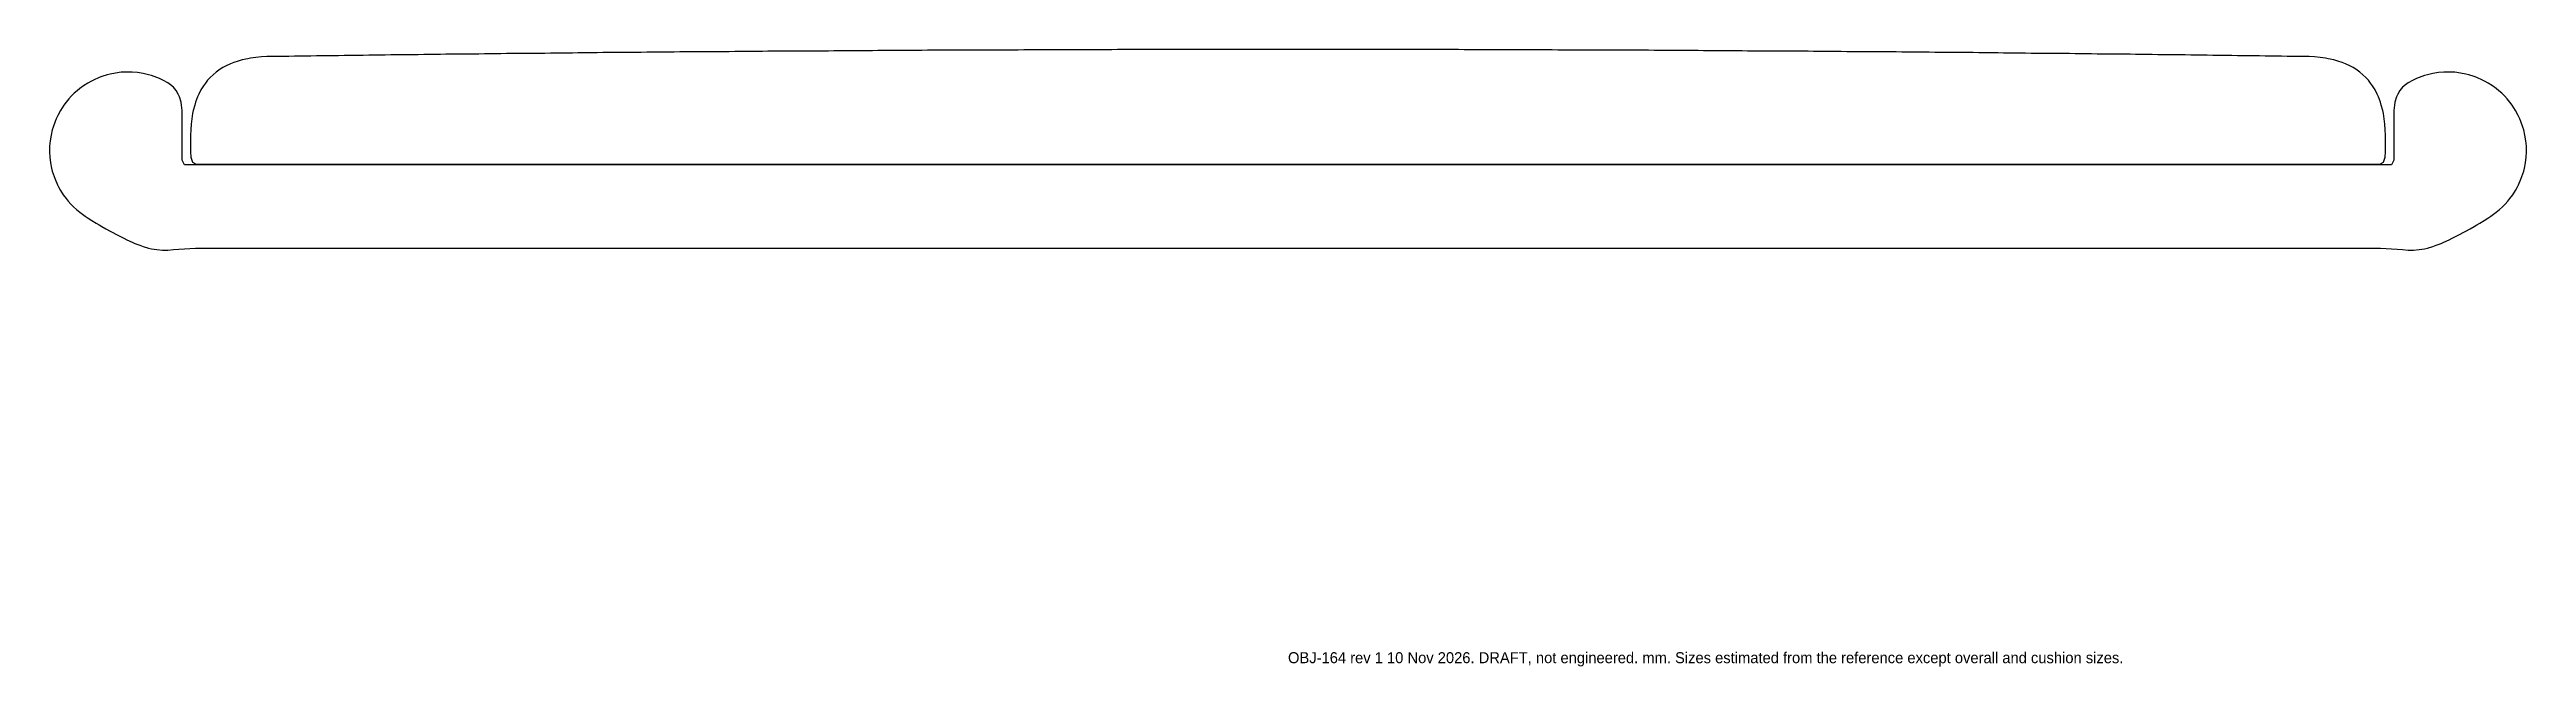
# Model space of a CAD drawing. Header units: millimetres. Extents: x -900 to 900, y -42 to 406.
import ezdxf

# ---------------------------------------------------------------- set-up
doc = ezdxf.new("R2010")
doc.units = ezdxf.units.MM
for name, color, linetype in [('CUSHION', 3, 'Continuous'), ('NOTE', 8, 'Continuous'), ('PROFILE', 7, 'Continuous')]:
    doc.layers.add(name, color=color, linetype=linetype)

msp = doc.modelspace()

# ---------------------------------------------------------------- linework, layer by layer
at = {"layer": 'CUSHION'}
msp.add_lwpolyline([(796, 359.9), (795.6, 362), (794.5, 366), (793.9, 368), (792.4, 372), (791.5, 374), (790, 377), (788.2, 380), (786.7, 382), (785.1, 384), (783.3, 386), (781.2, 388), (778.8, 390), (776, 392), (774, 393.2), (772, 394.3), (768.4, 396), (766, 397), (762.9, 398), (760, 398.8), (756, 399.7), (754, 400), (750, 400.6), (746, 401), (742, 401.2), (738, 401.3), (734, 401.3), (730, 401.4), (726, 401.4), (722, 401.5), (718, 401.5), (714, 401.6), (710, 401.6), (706, 401.7), (702, 401.8), (698, 401.8), (694, 401.9), (690, 401.9), (686, 402), (682.9, 402), (680, 402), (676, 402.1), (672, 402.1), (668, 402.2), (664, 402.2), (660, 402.3), (656, 402.3), (652, 402.4), (648, 402.4), (644, 402.5), (640, 402.5), (636, 402.6), (632, 402.6), (628, 402.7), (624, 402.7), (620, 402.8), (616, 402.8), (612, 402.9), (608, 402.9), (604, 403), (600, 403), (596, 403), (592, 403.1), (588, 403.1), (584, 403.2), (580, 403.2), (576, 403.3), (572, 403.3), (568, 403.4), (564, 403.4), (560, 403.4), (556, 403.5), (552, 403.5), (548, 403.6), (544, 403.6), (540, 403.6), (536, 403.7), (532, 403.7), (528, 403.8), (524, 403.8), (520, 403.8), (516, 403.9), (512, 403.9), (508, 404), (504.4, 404), (502, 404), (498, 404.1), (494, 404.1), (490, 404.1), (486, 404.2), (482, 404.2), (478, 404.2), (474, 404.3), (470, 404.3), (466, 404.4), (462, 404.4), (458, 404.4), (454, 404.5), (450, 404.5), (446, 404.5), (442, 404.6), (438, 404.6), (434, 404.6), (430, 404.7), (426, 404.7), (422, 404.7), (418, 404.8), (414, 404.8), (410, 404.8), (406, 404.8), (402, 404.9), (398, 404.9), (394, 404.9), (390, 405), (386, 405), (382, 405), (378, 405.1), (374, 405.1), (370, 405.1), (366, 405.1), (362, 405.2), (358, 405.2), (354, 405.2), (350, 405.2), (346, 405.3), (342, 405.3), (338, 405.3), (334, 405.3), (330, 405.4), (326, 405.4), (322, 405.4), (318, 405.4), (314, 405.5), (310, 405.5), (306, 405.5), (302, 405.5), (298, 405.6), (294, 405.6), (290, 405.6), (286, 405.6), (282, 405.6), (278, 405.7), (274, 405.7), (270, 405.7), (266, 405.7), (262, 405.8), (258, 405.8), (254, 405.8), (250, 405.8), (246, 405.8), (242, 405.8), (238, 405.9), (234, 405.9), (230, 405.9), (226, 405.9), (222, 405.9), (218, 406), (214, 406), (210, 406), (206, 406), (204, 406), (200, 406), (196, 406), (192, 406.1), (188, 406.1), (184, 406.1), (180, 406.1), (176, 406.1), (172, 406.1), (168, 406.1), (164, 406.1), (160, 406.2), (156, 406.2), (152, 406.2), (148, 406.2), (144, 406.2), (140, 406.2), (136, 406.2), (132, 406.2), (128, 406.2), (124, 406.3), (120, 406.3), (116, 406.3), (112, 406.3), (108, 406.3), (104, 406.3), (100, 406.3), (96, 406.3), (92, 406.3), (88, 406.3), (84, 406.3), (80, 406.3), (76, 406.3), (72, 406.4), (68, 406.4), (64, 406.4), (60, 406.4), (56, 406.4), (52, 406.4), (48, 406.4), (44, 406.4), (40, 406.4), (36, 406.4), (32, 406.4), (28, 406.4), (24, 406.4), (20, 406.4), (16, 406.4), (12, 406.4), (8, 406.4), (4, 406.4), (0, 406.4), (-4, 406.4), (-8, 406.4), (-12, 406.4), (-16, 406.4), (-20, 406.4), (-24, 406.4), (-28, 406.4), (-32, 406.4), (-36, 406.4), (-40, 406.4), (-44, 406.4), (-48, 406.4), (-52, 406.4), (-56, 406.4), (-60, 406.4), (-64, 406.4), (-68, 406.4), (-72, 406.4), (-76, 406.3), (-80, 406.3), (-84, 406.3), (-88, 406.3), (-92, 406.3), (-96, 406.3), (-100, 406.3), (-104, 406.3), (-108, 406.3), (-112, 406.3), (-116, 406.3), (-120, 406.3), (-124, 406.3), (-128, 406.2), (-132, 406.2), (-136, 406.2), (-140, 406.2), (-144, 406.2), (-148, 406.2), (-152, 406.2), (-156, 406.2), (-160, 406.2), (-164, 406.1), (-168, 406.1), (-172, 406.1), (-176, 406.1), (-180, 406.1), (-184, 406.1), (-188, 406.1), (-192, 406.1), (-196, 406), (-200, 406), (-204, 406), (-206, 406), (-210, 406), (-214, 406), (-218, 406), (-222, 405.9), (-226, 405.9), (-230, 405.9), (-234, 405.9), (-238, 405.9), (-242, 405.8), (-246, 405.8), (-250, 405.8), (-254, 405.8), (-258, 405.8), (-262, 405.8), (-266, 405.7), (-270, 405.7), (-274, 405.7), (-278, 405.7), (-282, 405.6), (-286, 405.6), (-290, 405.6), (-294, 405.6), (-298, 405.6), (-302, 405.5), (-306, 405.5), (-310, 405.5), (-314, 405.5), (-318, 405.4), (-322, 405.4), (-326, 405.4), (-330, 405.4), (-334, 405.3), (-338, 405.3), (-342, 405.3), (-346, 405.3), (-350, 405.2), (-354, 405.2), (-358, 405.2), (-362, 405.2), (-366, 405.1), (-370, 405.1), (-374, 405.1), (-378, 405.1), (-382, 405), (-386, 405), (-390, 405), (-394, 404.9), (-398, 404.9), (-402, 404.9), (-406, 404.8), (-410, 404.8), (-414, 404.8), (-418, 404.8), (-422, 404.7), (-426, 404.7), (-430, 404.7), (-434, 404.6), (-438, 404.6), (-442, 404.6), (-446, 404.5), (-450, 404.5), (-454, 404.5), (-458, 404.4), (-462, 404.4), (-466, 404.4), (-470, 404.3), (-474, 404.3), (-478, 404.2), (-482, 404.2), (-486, 404.2), (-490, 404.1), (-494, 404.1), (-498, 404.1), (-502, 404), (-504.4, 404), (-508, 404), (-512, 403.9), (-516, 403.9), (-520, 403.8), (-524, 403.8), (-528, 403.8), (-532, 403.7), (-536, 403.7), (-540, 403.6), (-544, 403.6), (-548, 403.6), (-552, 403.5), (-556, 403.5), (-560, 403.4), (-564, 403.4), (-568, 403.4), (-572, 403.3), (-576, 403.3), (-580, 403.2), (-584, 403.2), (-588, 403.1), (-592, 403.1), (-596, 403), (-600, 403), (-604, 403), (-608, 402.9), (-612, 402.9), (-616, 402.8), (-620, 402.8), (-624, 402.7), (-628, 402.7), (-632, 402.6), (-636, 402.6), (-640, 402.5), (-644, 402.5), (-648, 402.4), (-652, 402.4), (-656, 402.3), (-660, 402.3), (-664, 402.2), (-668, 402.2), (-672, 402.1), (-676, 402.1), (-680, 402), (-682.9, 402), (-686, 402), (-690, 401.9), (-694, 401.9), (-698, 401.8), (-702, 401.8), (-706, 401.7), (-710, 401.6), (-714, 401.6), (-718, 401.5), (-722, 401.5), (-726, 401.4), (-730, 401.4), (-734, 401.3), (-738, 401.3), (-742, 401.2), (-746, 401), (-750, 400.6), (-754, 400), (-756, 399.7), (-760, 398.8), (-762.9, 398), (-766, 397), (-768.4, 396), (-772, 394.3), (-774, 393.2), (-776, 392), (-778.8, 390), (-781.2, 388), (-783.3, 386), (-785.1, 384), (-786.7, 382), (-788.2, 380), (-790, 377), (-791.5, 374), (-792.4, 372), (-793.9, 368), (-794.5, 366), (-795.6, 362), (-796, 359.9), (-796.6, 356), (-797.1, 352), (-797.4, 348), (-797.5, 344), (-797.5, 340), (-797.5, 336), (-797.5, 332), (-797.4, 328), (-796, 324.5), (-794, 323.3), (-790, 322.9), (-786, 322.9), (-782, 322.9), (-778, 322.9), (-774, 322.9), (-770, 322.9), (-766, 322.9), (-762, 322.9), (-758, 322.9), (-754, 322.9), (-750, 322.9), (-746, 322.9), (-742, 322.9), (-738, 322.9), (-734, 322.9), (-730, 322.9), (-726, 322.9), (-722, 322.9), (-718, 322.9), (-714, 322.9), (-710, 322.9), (-706, 322.9), (-702, 322.9), (-698, 322.9), (-694, 322.9), (-690, 322.9), (-686, 322.9), (-682, 322.9), (-678, 322.9), (-674, 322.9), (-670, 322.9), (-666, 322.9), (-662, 322.9), (-658, 322.9), (-654, 322.9), (-650, 322.9), (-646, 322.9), (-642, 322.9), (-638, 322.9), (-634, 322.9), (-630, 322.9), (-626, 322.9), (-622, 322.9), (-618, 322.9), (-614, 322.9), (-610, 322.9), (-606, 322.9), (-602, 322.9), (-598, 322.9), (-594, 322.9), (-590, 322.9), (-586, 322.9), (-582, 322.9), (-578, 322.9), (-574, 322.9), (-570, 322.9), (-566, 322.9), (-562, 322.9), (-558, 322.9), (-554, 322.9), (-550, 322.9), (-546, 322.9), (-542, 322.9), (-538, 322.9), (-534, 322.9), (-530, 322.9), (-526, 322.9), (-522, 322.9), (-518, 322.9), (-514, 322.9), (-510, 322.9), (-506, 322.9), (-502, 322.9), (-498, 322.9), (-494, 322.9), (-490, 322.9), (-486, 322.9), (-482, 322.9), (-478, 322.9), (-474, 322.9), (-470, 322.9), (-466, 322.9), (-462, 322.9), (-458, 322.9), (-454, 322.9), (-450, 322.9), (-446, 322.9), (-442, 322.9), (-438, 322.9), (-434, 322.9), (-430, 322.9), (-426, 322.9), (-422, 322.9), (-418, 322.9), (-414, 322.9), (-410, 322.9), (-406, 322.9), (-402, 322.9), (-398, 322.9), (-394, 322.9), (-390, 322.9), (-386, 322.9), (-382, 322.9), (-378, 322.9), (-374, 322.9), (-370, 322.9), (-366, 322.9), (-362, 322.9), (-358, 322.9), (-354, 322.9), (-350, 322.9), (-346, 322.9), (-342, 322.9), (-338, 322.9), (-334, 322.9), (-330, 322.9), (-326, 322.9), (-322, 322.9), (-318, 322.9), (-314, 322.9), (-310, 322.9), (-306, 322.9), (-302, 322.9), (-298, 322.9), (-294, 322.9), (-290, 322.9), (-286, 322.9), (-282, 322.9), (-278, 322.9), (-274, 322.9), (-270, 322.9), (-266, 322.9), (-262, 322.9), (-258, 322.9), (-254, 322.9), (-250, 322.9), (-246, 322.9), (-242, 322.9), (-238, 322.9), (-234, 322.9), (-230, 322.9), (-226, 322.9), (-222, 322.9), (-218, 322.9), (-214, 322.9), (-210, 322.9), (-206, 322.9), (-202, 322.9), (-198, 322.9), (-194, 322.9), (-190, 322.9), (-186, 322.9), (-182, 322.9), (-178, 322.9), (-174, 322.9), (-170, 322.9), (-166, 322.9), (-162, 322.9), (-158, 322.9), (-154, 322.9), (-150, 322.9), (-146, 322.9), (-142, 322.9), (-138, 322.9), (-134, 322.9), (-130, 322.9), (-126, 322.9), (-122, 322.9), (-118, 322.9), (-114, 322.9), (-110, 322.9), (-106, 322.9), (-102, 322.9), (-98, 322.9), (-94, 322.9), (-90, 322.9), (-86, 322.9), (-82, 322.9), (-78, 322.9), (-74, 322.9), (-70, 322.9), (-66, 322.9), (-62, 322.9), (-58, 322.9), (-54, 322.9), (-50, 322.9), (-46, 322.9), (-42, 322.9), (-38, 322.9), (-34, 322.9), (-30, 322.9), (-26, 322.9), (-22, 322.9), (-18, 322.9), (-14, 322.9), (-10, 322.9), (-6, 322.9), (-2, 322.9), (2, 322.9), (6, 322.9), (10, 322.9), (14, 322.9), (18, 322.9), (22, 322.9), (26, 322.9), (30, 322.9), (34, 322.9), (38, 322.9), (42, 322.9), (46, 322.9), (50, 322.9), (54, 322.9), (58, 322.9), (62, 322.9), (66, 322.9), (70, 322.9), (74, 322.9), (78, 322.9), (82, 322.9), (86, 322.9), (90, 322.9), (94, 322.9), (98, 322.9), (102, 322.9), (106, 322.9), (110, 322.9), (114, 322.9), (118, 322.9), (122, 322.9), (126, 322.9), (130, 322.9), (134, 322.9), (138, 322.9), (142, 322.9), (146, 322.9), (150, 322.9), (154, 322.9), (158, 322.9), (162, 322.9), (166, 322.9), (170, 322.9), (174, 322.9), (178, 322.9), (182, 322.9), (186, 322.9), (190, 322.9), (194, 322.9), (198, 322.9), (202, 322.9), (206, 322.9), (210, 322.9), (214, 322.9), (218, 322.9), (222, 322.9), (226, 322.9), (230, 322.9), (234, 322.9), (238, 322.9), (242, 322.9), (246, 322.9), (250, 322.9), (254, 322.9), (258, 322.9), (262, 322.9), (266, 322.9), (270, 322.9), (274, 322.9), (278, 322.9), (282, 322.9), (286, 322.9), (290, 322.9), (294, 322.9), (298, 322.9), (302, 322.9), (306, 322.9), (310, 322.9), (314, 322.9), (318, 322.9), (322, 322.9), (326, 322.9), (330, 322.9), (334, 322.9), (338, 322.9), (342, 322.9), (346, 322.9), (350, 322.9), (354, 322.9), (358, 322.9), (362, 322.9), (366, 322.9), (370, 322.9), (374, 322.9), (378, 322.9), (382, 322.9), (386, 322.9), (390, 322.9), (394, 322.9), (398, 322.9), (402, 322.9), (406, 322.9), (410, 322.9), (414, 322.9), (418, 322.9), (422, 322.9), (426, 322.9), (430, 322.9), (434, 322.9), (438, 322.9), (442, 322.9), (446, 322.9), (450, 322.9), (454, 322.9), (458, 322.9), (462, 322.9), (466, 322.9), (470, 322.9), (474, 322.9), (478, 322.9), (482, 322.9), (486, 322.9), (490, 322.9), (494, 322.9), (498, 322.9), (502, 322.9), (506, 322.9), (510, 322.9), (514, 322.9), (518, 322.9), (522, 322.9), (526, 322.9), (530, 322.9), (534, 322.9), (538, 322.9), (542, 322.9), (546, 322.9), (550, 322.9), (554, 322.9), (558, 322.9), (562, 322.9), (566, 322.9), (570, 322.9), (574, 322.9), (578, 322.9), (582, 322.9), (586, 322.9), (590, 322.9), (594, 322.9), (598, 322.9), (602, 322.9), (606, 322.9), (610, 322.9), (614, 322.9), (618, 322.9), (622, 322.9), (626, 322.9), (630, 322.9), (634, 322.9), (638, 322.9), (642, 322.9), (646, 322.9), (650, 322.9), (654, 322.9), (658, 322.9), (662, 322.9), (666, 322.9), (670, 322.9), (674, 322.9), (678, 322.9), (682, 322.9), (686, 322.9), (690, 322.9), (694, 322.9), (698, 322.9), (702, 322.9), (706, 322.9), (710, 322.9), (714, 322.9), (718, 322.9), (722, 322.9), (726, 322.9), (730, 322.9), (734, 322.9), (738, 322.9), (742, 322.9), (746, 322.9), (750, 322.9), (754, 322.9), (758, 322.9), (762, 322.9), (766, 322.9), (770, 322.9), (774, 322.9), (778, 322.9), (782, 322.9), (786, 322.9), (790, 322.9), (794, 323.3), (796, 324.5), (797.4, 328), (797.5, 332), (797.5, 336), (797.5, 340), (797.5, 344), (797.4, 348), (797.1, 352), (796.6, 356), (796, 359.9)], close=True, dxfattribs=at)
at = {"layer": 'PROFILE'}
msp.add_lwpolyline([(898, 348), (897.4, 350), (896, 354), (895.2, 356), (894, 358.4), (892.1, 362), (890.8, 364), (889.5, 366), (888, 368), (886, 370.4), (884, 372.6), (882, 374.6), (880, 376.4), (878, 378), (875.2, 380), (872.1, 382), (870, 383.2), (868, 384.2), (864, 386), (862, 386.7), (858, 388), (856, 388.5), (852, 389.3), (848, 389.8), (844, 390), (840, 389.9), (836, 389.6), (832, 388.9), (828, 388), (826, 387.4), (822, 386), (820, 385.2), (817.6, 384), (814, 382.1), (812, 380.7), (810, 379), (808, 376.6), (806.5, 374), (805.6, 372), (804.4, 368), (804, 365.8), (803.6, 362), (803.5, 358), (803.5, 354), (803.5, 350), (803.5, 346), (803.5, 342), (803.5, 338), (803.5, 334), (803.5, 330), (803.5, 326), (802, 322.4), (798, 322.4), (794, 322.4), (790, 322.4), (786, 322.4), (782, 322.4), (778, 322.4), (774, 322.4), (770, 322.4), (766, 322.4), (762, 322.4), (758, 322.4), (754, 322.4), (750, 322.4), (746, 322.4), (742, 322.4), (738, 322.4), (734, 322.4), (730, 322.4), (726, 322.4), (722, 322.4), (718, 322.4), (714, 322.4), (710, 322.4), (706, 322.4), (702, 322.4), (698, 322.4), (694, 322.4), (690, 322.4), (686, 322.4), (682, 322.4), (678, 322.4), (674, 322.4), (670, 322.4), (666, 322.4), (662, 322.4), (658, 322.4), (654, 322.4), (650, 322.4), (646, 322.4), (642, 322.4), (638, 322.4), (634, 322.4), (630, 322.4), (626, 322.4), (622, 322.4), (618, 322.4), (614, 322.4), (610, 322.4), (606, 322.4), (602, 322.4), (598, 322.4), (594, 322.4), (590, 322.4), (586, 322.4), (582, 322.4), (578, 322.4), (574, 322.4), (570, 322.4), (566, 322.4), (562, 322.4), (558, 322.4), (554, 322.4), (550, 322.4), (546, 322.4), (542, 322.4), (538, 322.4), (534, 322.4), (530, 322.4), (526, 322.4), (522, 322.4), (518, 322.4), (514, 322.4), (510, 322.4), (506, 322.4), (502, 322.4), (498, 322.4), (494, 322.4), (490, 322.4), (486, 322.4), (482, 322.4), (478, 322.4), (474, 322.4), (470, 322.4), (466, 322.4), (462, 322.4), (458, 322.4), (454, 322.4), (450, 322.4), (446, 322.4), (442, 322.4), (438, 322.4), (434, 322.4), (430, 322.4), (426, 322.4), (422, 322.4), (418, 322.4), (414, 322.4), (410, 322.4), (406, 322.4), (402, 322.4), (398, 322.4), (394, 322.4), (390, 322.4), (386, 322.4), (382, 322.4), (378, 322.4), (374, 322.4), (370, 322.4), (366, 322.4), (362, 322.4), (358, 322.4), (354, 322.4), (350, 322.4), (346, 322.4), (342, 322.4), (338, 322.4), (334, 322.4), (330, 322.4), (326, 322.4), (322, 322.4), (318, 322.4), (314, 322.4), (310, 322.4), (306, 322.4), (302, 322.4), (298, 322.4), (294, 322.4), (290, 322.4), (286, 322.4), (282, 322.4), (278, 322.4), (274, 322.4), (270, 322.4), (266, 322.4), (262, 322.4), (258, 322.4), (254, 322.4), (250, 322.4), (246, 322.4), (242, 322.4), (238, 322.4), (234, 322.4), (230, 322.4), (226, 322.4), (222, 322.4), (218, 322.4), (214, 322.4), (210, 322.4), (206, 322.4), (202, 322.4), (198, 322.4), (194, 322.4), (190, 322.4), (186, 322.4), (182, 322.4), (178, 322.4), (174, 322.4), (170, 322.4), (166, 322.4), (162, 322.4), (158, 322.4), (154, 322.4), (150, 322.4), (146, 322.4), (142, 322.4), (138, 322.4), (134, 322.4), (130, 322.4), (126, 322.4), (122, 322.4), (118, 322.4), (114, 322.4), (110, 322.4), (106, 322.4), (102, 322.4), (98, 322.4), (94, 322.4), (90, 322.4), (86, 322.4), (82, 322.4), (78, 322.4), (74, 322.4), (70, 322.4), (66, 322.4), (62, 322.4), (58, 322.4), (54, 322.4), (50, 322.4), (46, 322.4), (42, 322.4), (38, 322.4), (34, 322.4), (30, 322.4), (26, 322.4), (22, 322.4), (18, 322.4), (14, 322.4), (10, 322.4), (6, 322.4), (2, 322.4), (-2, 322.4), (-6, 322.4), (-10, 322.4), (-14, 322.4), (-18, 322.4), (-22, 322.4), (-26, 322.4), (-30, 322.4), (-34, 322.4), (-38, 322.4), (-42, 322.4), (-46, 322.4), (-50, 322.4), (-54, 322.4), (-58, 322.4), (-62, 322.4), (-66, 322.4), (-70, 322.4), (-74, 322.4), (-78, 322.4), (-82, 322.4), (-86, 322.4), (-90, 322.4), (-94, 322.4), (-98, 322.4), (-102, 322.4), (-106, 322.4), (-110, 322.4), (-114, 322.4), (-118, 322.4), (-122, 322.4), (-126, 322.4), (-130, 322.4), (-134, 322.4), (-138, 322.4), (-142, 322.4), (-146, 322.4), (-150, 322.4), (-154, 322.4), (-158, 322.4), (-162, 322.4), (-166, 322.4), (-170, 322.4), (-174, 322.4), (-178, 322.4), (-182, 322.4), (-186, 322.4), (-190, 322.4), (-194, 322.4), (-198, 322.4), (-202, 322.4), (-206, 322.4), (-210, 322.4), (-214, 322.4), (-218, 322.4), (-222, 322.4), (-226, 322.4), (-230, 322.4), (-234, 322.4), (-238, 322.4), (-242, 322.4), (-246, 322.4), (-250, 322.4), (-254, 322.4), (-258, 322.4), (-262, 322.4), (-266, 322.4), (-270, 322.4), (-274, 322.4), (-278, 322.4), (-282, 322.4), (-286, 322.4), (-290, 322.4), (-294, 322.4), (-298, 322.4), (-302, 322.4), (-306, 322.4), (-310, 322.4), (-314, 322.4), (-318, 322.4), (-322, 322.4), (-326, 322.4), (-330, 322.4), (-334, 322.4), (-338, 322.4), (-342, 322.4), (-346, 322.4), (-350, 322.4), (-354, 322.4), (-358, 322.4), (-362, 322.4), (-366, 322.4), (-370, 322.4), (-374, 322.4), (-378, 322.4), (-382, 322.4), (-386, 322.4), (-390, 322.4), (-394, 322.4), (-398, 322.4), (-402, 322.4), (-406, 322.4), (-410, 322.4), (-414, 322.4), (-418, 322.4), (-422, 322.4), (-426, 322.4), (-430, 322.4), (-434, 322.4), (-438, 322.4), (-442, 322.4), (-446, 322.4), (-450, 322.4), (-454, 322.4), (-458, 322.4), (-462, 322.4), (-466, 322.4), (-470, 322.4), (-474, 322.4), (-478, 322.4), (-482, 322.4), (-486, 322.4), (-490, 322.4), (-494, 322.4), (-498, 322.4), (-502, 322.4), (-506, 322.4), (-510, 322.4), (-514, 322.4), (-518, 322.4), (-522, 322.4), (-526, 322.4), (-530, 322.4), (-534, 322.4), (-538, 322.4), (-542, 322.4), (-546, 322.4), (-550, 322.4), (-554, 322.4), (-558, 322.4), (-562, 322.4), (-566, 322.4), (-570, 322.4), (-574, 322.4), (-578, 322.4), (-582, 322.4), (-586, 322.4), (-590, 322.4), (-594, 322.4), (-598, 322.4), (-602, 322.4), (-606, 322.4), (-610, 322.4), (-614, 322.4), (-618, 322.4), (-622, 322.4), (-626, 322.4), (-630, 322.4), (-634, 322.4), (-638, 322.4), (-642, 322.4), (-646, 322.4), (-650, 322.4), (-654, 322.4), (-658, 322.4), (-662, 322.4), (-666, 322.4), (-670, 322.4), (-674, 322.4), (-678, 322.4), (-682, 322.4), (-686, 322.4), (-690, 322.4), (-694, 322.4), (-698, 322.4), (-702, 322.4), (-706, 322.4), (-710, 322.4), (-714, 322.4), (-718, 322.4), (-722, 322.4), (-726, 322.4), (-730, 322.4), (-734, 322.4), (-738, 322.4), (-742, 322.4), (-746, 322.4), (-750, 322.4), (-754, 322.4), (-758, 322.4), (-762, 322.4), (-766, 322.4), (-770, 322.4), (-774, 322.4), (-778, 322.4), (-782, 322.4), (-786, 322.4), (-790, 322.4), (-794, 322.4), (-798, 322.4), (-802, 322.4), (-803.5, 326), (-803.5, 330), (-803.5, 334), (-803.5, 338), (-803.5, 342), (-803.5, 346), (-803.5, 350), (-803.5, 354), (-803.5, 358), (-803.6, 362), (-804, 365.8), (-804.4, 368), (-805.6, 372), (-806.5, 374), (-808, 376.6), (-810, 379), (-812, 380.7), (-814, 382.1), (-817.6, 384), (-820, 385.2), (-822, 386), (-826, 387.4), (-828, 388), (-832, 388.9), (-836, 389.6), (-840, 389.9), (-844, 390), (-848, 389.8), (-852, 389.3), (-856, 388.5), (-858, 388), (-862, 386.7), (-864, 386), (-868, 384.2), (-870, 383.2), (-872.1, 382), (-875.2, 380), (-878, 378), (-880, 376.4), (-882, 374.6), (-884, 372.6), (-886, 370.4), (-888, 368), (-889.5, 366), (-890.8, 364), (-892.1, 362), (-894, 358.4), (-895.2, 356), (-896, 354), (-897.4, 350), (-898, 348), (-898.9, 344), (-899.6, 340), (-899.9, 336), (-900, 332), (-899.8, 328), (-899.3, 324), (-898.5, 320), (-898, 318), (-896.7, 314), (-896, 312), (-894.2, 308), (-893.2, 306), (-892, 303.9), (-890, 300.8), (-888, 298), (-886.4, 296), (-884.6, 294), (-882.6, 292), (-880.4, 290), (-878, 288), (-876, 286.5), (-874, 285.1), (-872, 283.7), (-869.3, 282), (-866.1, 280), (-864, 278.8), (-862, 277.6), (-859.1, 276), (-856, 274.3), (-854, 273.2), (-851.7, 272), (-848, 270.1), (-846, 269.1), (-843.8, 268), (-840, 266.3), (-838, 265.4), (-834.4, 264), (-832, 263.2), (-828, 262), (-826, 261.5), (-822, 260.8), (-818, 260.5), (-814, 260.5), (-810, 260.8), (-806, 261.1), (-802, 261.4), (-798, 261.6), (-794, 261.8), (-790, 262), (-786, 262), (-782, 262), (-778, 262), (-774, 262), (-770, 262), (-766, 262), (-762, 262), (-758, 262), (-754, 262), (-750, 262), (-746, 262), (-742, 262), (-738, 262), (-734, 262), (-730, 262), (-726, 262), (-722, 262), (-718, 262), (-714, 262), (-710, 262), (-706, 262), (-702, 262), (-698, 262), (-694, 262), (-690, 262), (-686, 262), (-682, 262), (-678, 262), (-674, 262), (-670, 262), (-666, 262), (-662, 262), (-658, 262), (-654, 262), (-650, 262), (-646, 262), (-642, 262), (-638, 262), (-634, 262), (-630, 262), (-626, 262), (-622, 262), (-618, 262), (-614, 262), (-610, 262), (-606, 262), (-602, 262), (-598, 262), (-594, 262), (-590, 262), (-586, 262), (-582, 262), (-578, 262), (-574, 262), (-570, 262), (-566, 262), (-562, 262), (-558, 262), (-554, 262), (-550, 262), (-546, 262), (-542, 262), (-538, 262), (-534, 262), (-530, 262), (-526, 262), (-522, 262), (-518, 262), (-514, 262), (-510, 262), (-506, 262), (-502, 262), (-498, 262), (-494, 262), (-490, 262), (-486, 262), (-482, 262), (-478, 262), (-474, 262), (-470, 262), (-466, 262), (-462, 262), (-458, 262), (-454, 262), (-450, 262), (-446, 262), (-442, 262), (-438, 262), (-434, 262), (-430, 262), (-426, 262), (-422, 262), (-418, 262), (-414, 262), (-410, 262), (-406, 262), (-402, 262), (-398, 262), (-394, 262), (-390, 262), (-386, 262), (-382, 262), (-378, 262), (-374, 262), (-370, 262), (-366, 262), (-362, 262), (-358, 262), (-354, 262), (-350, 262), (-346, 262), (-342, 262), (-338, 262), (-334, 262), (-330, 262), (-326, 262), (-322, 262), (-318, 262), (-314, 262), (-310, 262), (-306, 262), (-302, 262), (-298, 262), (-294, 262), (-290, 262), (-286, 262), (-282, 262), (-278, 262), (-274, 262), (-270, 262), (-266, 262), (-262, 262), (-258, 262), (-254, 262), (-250, 262), (-246, 262), (-242, 262), (-238, 262), (-234, 262), (-230, 262), (-226, 262), (-222, 262), (-218, 262), (-214, 262), (-210, 262), (-206, 262), (-202, 262), (-198, 262), (-194, 262), (-190, 262), (-186, 262), (-182, 262), (-178, 262), (-174, 262), (-170, 262), (-166, 262), (-162, 262), (-158, 262), (-154, 262), (-150, 262), (-146, 262), (-142, 262), (-138, 262), (-134, 262), (-130, 262), (-126, 262), (-122, 262), (-118, 262), (-114, 262), (-110, 262), (-106, 262), (-102, 262), (-98, 262), (-94, 262), (-90, 262), (-86, 262), (-82, 262), (-78, 262), (-74, 262), (-70, 262), (-66, 262), (-62, 262), (-58, 262), (-54, 262), (-50, 262), (-46, 262), (-42, 262), (-38, 262), (-34, 262), (-30, 262), (-26, 262), (-22, 262), (-18, 262), (-14, 262), (-10, 262), (-6, 262), (-2, 262), (2, 262), (6, 262), (10, 262), (14, 262), (18, 262), (22, 262), (26, 262), (30, 262), (34, 262), (38, 262), (42, 262), (46, 262), (50, 262), (54, 262), (58, 262), (62, 262), (66, 262), (70, 262), (74, 262), (78, 262), (82, 262), (86, 262), (90, 262), (94, 262), (98, 262), (102, 262), (106, 262), (110, 262), (114, 262), (118, 262), (122, 262), (126, 262), (130, 262), (134, 262), (138, 262), (142, 262), (146, 262), (150, 262), (154, 262), (158, 262), (162, 262), (166, 262), (170, 262), (174, 262), (178, 262), (182, 262), (186, 262), (190, 262), (194, 262), (198, 262), (202, 262), (206, 262), (210, 262), (214, 262), (218, 262), (222, 262), (226, 262), (230, 262), (234, 262), (238, 262), (242, 262), (246, 262), (250, 262), (254, 262), (258, 262), (262, 262), (266, 262), (270, 262), (274, 262), (278, 262), (282, 262), (286, 262), (290, 262), (294, 262), (298, 262), (302, 262), (306, 262), (310, 262), (314, 262), (318, 262), (322, 262), (326, 262), (330, 262), (334, 262), (338, 262), (342, 262), (346, 262), (350, 262), (354, 262), (358, 262), (362, 262), (366, 262), (370, 262), (374, 262), (378, 262), (382, 262), (386, 262), (390, 262), (394, 262), (398, 262), (402, 262), (406, 262), (410, 262), (414, 262), (418, 262), (422, 262), (426, 262), (430, 262), (434, 262), (438, 262), (442, 262), (446, 262), (450, 262), (454, 262), (458, 262), (462, 262), (466, 262), (470, 262), (474, 262), (478, 262), (482, 262), (486, 262), (490, 262), (494, 262), (498, 262), (502, 262), (506, 262), (510, 262), (514, 262), (518, 262), (522, 262), (526, 262), (530, 262), (534, 262), (538, 262), (542, 262), (546, 262), (550, 262), (554, 262), (558, 262), (562, 262), (566, 262), (570, 262), (574, 262), (578, 262), (582, 262), (586, 262), (590, 262), (594, 262), (598, 262), (602, 262), (606, 262), (610, 262), (614, 262), (618, 262), (622, 262), (626, 262), (630, 262), (634, 262), (638, 262), (642, 262), (646, 262), (650, 262), (654, 262), (658, 262), (662, 262), (666, 262), (670, 262), (674, 262), (678, 262), (682, 262), (686, 262), (690, 262), (694, 262), (698, 262), (702, 262), (706, 262), (710, 262), (714, 262), (718, 262), (722, 262), (726, 262), (730, 262), (734, 262), (738, 262), (742, 262), (746, 262), (750, 262), (754, 262), (758, 262), (762, 262), (766, 262), (770, 262), (774, 262), (778, 262), (782, 262), (786, 262), (790, 262), (794, 261.8), (798, 261.6), (802, 261.4), (806, 261.1), (810, 260.8), (814, 260.5), (818, 260.5), (822, 260.8), (826, 261.5), (828, 262), (832, 263.2), (834.4, 264), (838, 265.4), (840, 266.3), (843.8, 268), (846, 269.1), (848, 270.1), (851.7, 272), (854, 273.2), (856, 274.3), (859.1, 276), (862, 277.6), (864, 278.8), (866.1, 280), (869.3, 282), (872, 283.7), (874, 285.1), (876, 286.5), (878, 288), (880.4, 290), (882.6, 292), (884.6, 294), (886.4, 296), (888, 298), (890, 300.8), (892, 303.9), (893.2, 306), (894.2, 308), (896, 312), (896.7, 314), (898, 318), (898.5, 320), (899.3, 324), (899.8, 328), (900, 332), (899.9, 336), (899.6, 340), (898.9, 344), (898, 348)], close=True, dxfattribs=at)

# ---------------------------------------------------------------- texts
at = {"layer": 'NOTE'}
msp.add_text('OBJ-164 rev 1 10 Nov 2026. DRAFT, not engineered. mm. Sizes estimated from the reference except overall and cushion sizes.', height=8, dxfattribs=at).set_placement((0, -40))

doc.saveas('drawing.dxf')
